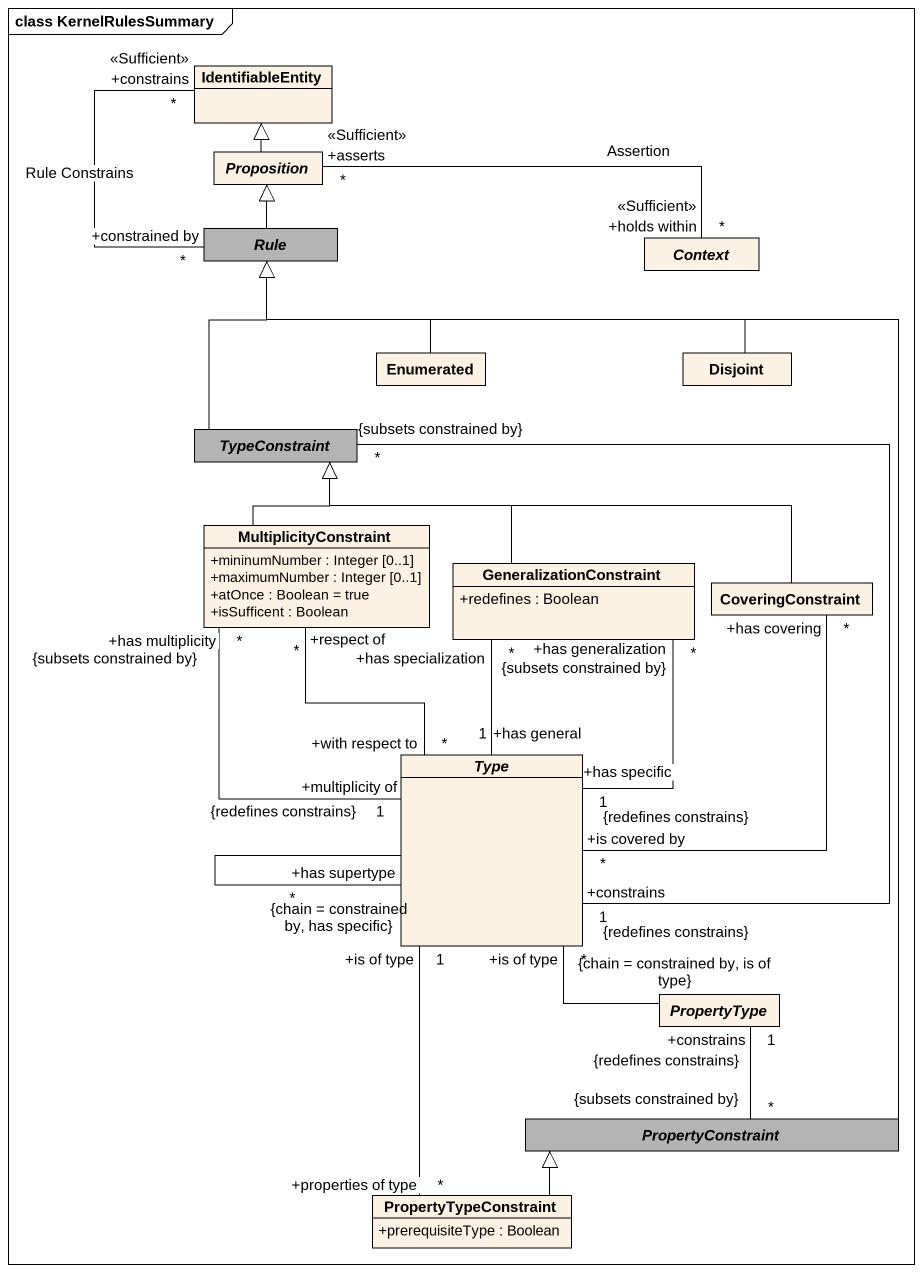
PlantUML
@startuml
mainframe class KernelRulesSummary
hide circle
hide empty members
skinparam classAttributeIconSize 0
class IdentifiableEntity
abstract class Proposition
abstract class Rule #B4B4B4
abstract class Context
class Enumerated
class Disjoint
abstract class TypeConstraint #B4B4B4
class MultiplicityConstraint {
  +mininumNumber : Integer [0..1]
  +maximumNumber : Integer [0..1]
  +atOnce : Boolean = true
  +isSufficent : Boolean
}
class GeneralizationConstraint {
  +redefines : Boolean
}
class CoveringConstraint
abstract class Type
abstract class PropertyType
abstract class PropertyConstraint #B4B4B4
class PropertyTypeConstraint {
  +prerequisiteType : Boolean
}
Proposition -up-|> IdentifiableEntity
Rule "+constrained by\n*" -up- "+constrains\n<<Sufficient>>\n*" IdentifiableEntity : Rule Constrains
Rule -up-|> Proposition
Context "+holds within\n<<Sufficient>>\n*" -left- "+asserts\n<<Sufficient>>\n*" Proposition : Assertion
Enumerated -up-|> Rule
Disjoint -left-|> Rule
TypeConstraint -up-|> Rule
TypeConstraint "*\n{subsets constrained by}" -- "+constrains\n1\n{redefines constrains}" Type
MultiplicityConstraint -up-|> TypeConstraint
MultiplicityConstraint "+has multiplicity\n*\n{subsets constrained by}" -- "+multiplicity of\n1\n{redefines constrains}" Type
MultiplicityConstraint "+respect of\n*" -- "+with respect to\n*" Type
GeneralizationConstraint -left-|> TypeConstraint
GeneralizationConstraint "+has generalization\n*\n{subsets constrained by}" -- "+has specific\n1\n{redefines constrains}" Type
GeneralizationConstraint "+has specialization\n*" -- "+has general\n1" Type
CoveringConstraint -left-|> TypeConstraint
CoveringConstraint "+has covering\n*" -- "+is covered by\n*" Type
Type -- "+has supertype\n*\n{chain = constrained by, has specific}" Type
PropertyType -up- "+is of type\n*\n{chain = constrained by, is of type}" Type
PropertyConstraint -up-|> Rule
PropertyConstraint "*\n{subsets constrained by}" -up- "+constrains\n1\n{redefines constrains}" PropertyType
PropertyTypeConstraint "+properties of type\n*" -up- "+is of type\n1" Type
PropertyTypeConstraint -right-|> PropertyConstraint
@enduml
